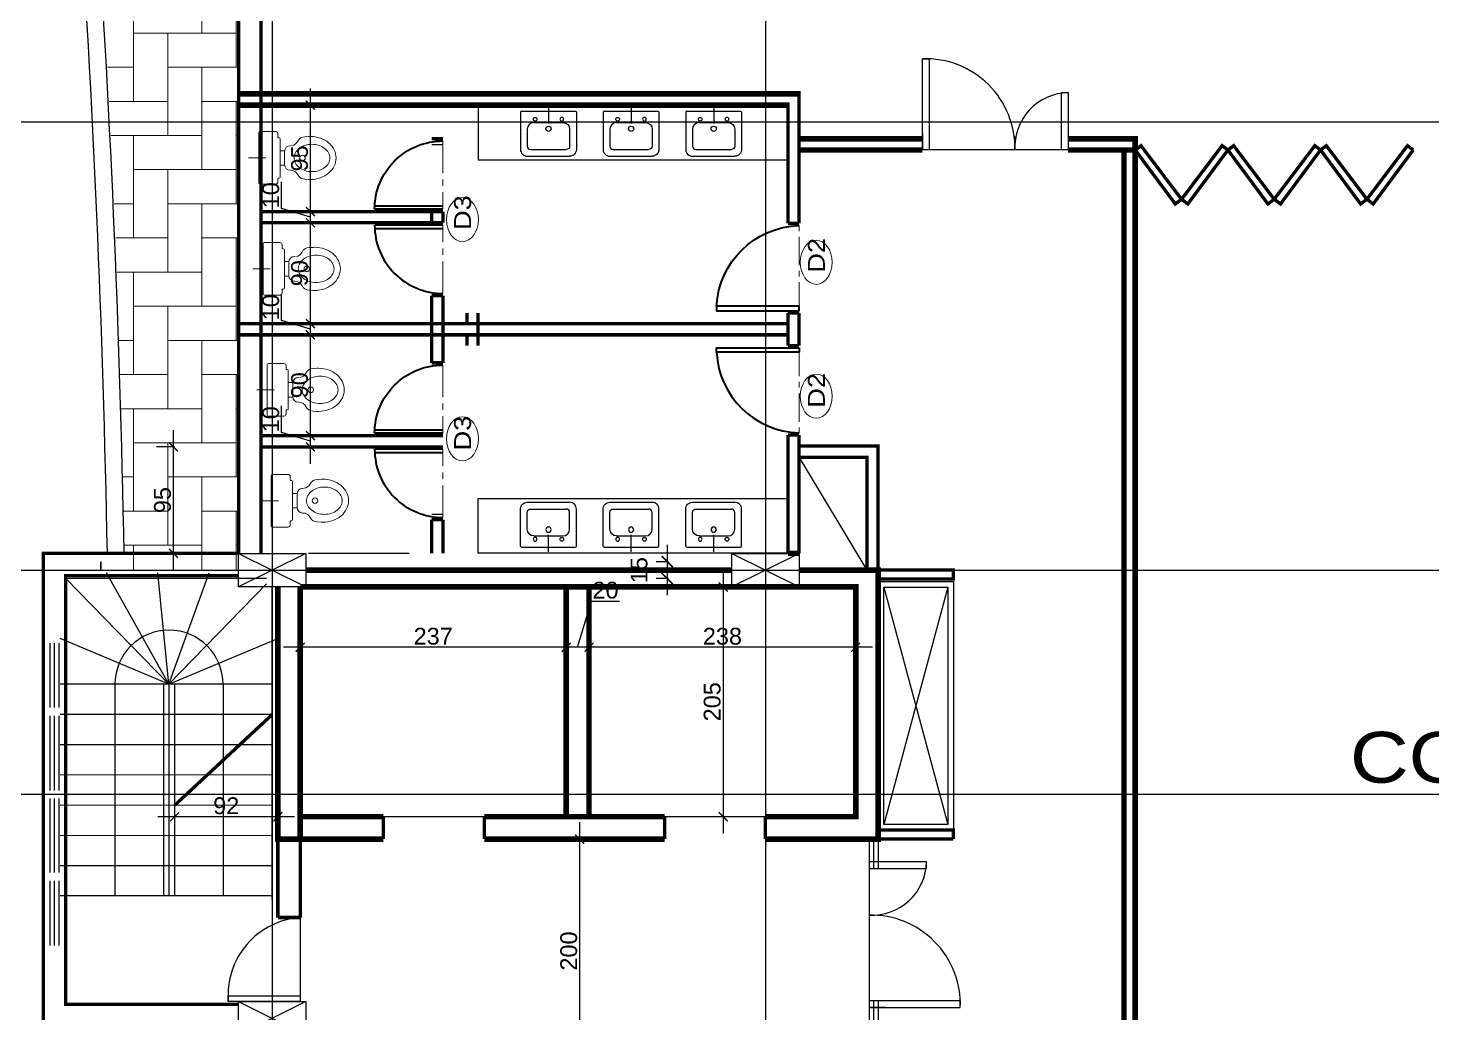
# Model space of a CAD drawing. Extents: x 250879 to 348495, y -51522 to -9360.
# Drawn here: x 294194 to 295448, y -42167 to -41288 of the extents above; entities that cross this region are included whole.
import ezdxf

# ---------------------------------------------------------------- set-up
doc = ezdxf.new("R2010")
doc.units = 0
doc.linetypes.add('CENTER', pattern=[50.8, 31.75, -6.35, 6.35, -6.35])
doc.layers.get('0').update_dxf_attribs({"linetype": 'CONTINUOUS'})
doc.layers.get('DEFPOINTS').update_dxf_attribs({"color": 9, "linetype": 'CONTINUOUS'})
for name, color, linetype, lineweight in [('A-Axis', 1, 'CENTER', 9), ('A-Door', 5, 'CONTINUOUS', 15), ('A-text finishing', 6, 'CONTINUOUS', 13), ('A-text function', 30, 'CONTINUOUS', 20), ('FURN', 126, 'CONTINUOUS', 9), ('SECTION-ar', 131, 'CONTINUOUS', 40)]:
    doc.layers.add(name, color=color, linetype=linetype, lineweight=lineweight)
for name, color, linetype in [('AXIS', 1, 'CONTINUOUS'), ('COLUMN', 5, 'CONTINUOUS'), ('elevat', 4, 'CONTINUOUS'), ('FURNITURE', 4, 'CONTINUOUS'), ('WALL', 7, 'CONTINUOUS'), ('WALL1', 2, 'CONTINUOUS')]:
    doc.layers.add(name, color=color, linetype=linetype)
doc.styles.add('ARIAL', font='BOD_CR.TTF', dxfattribs={"width": 1.2})
doc.styles.get("Standard").update_dxf_attribs({"font": 'sanss___.ttf', "height": 15})
doc.dimstyles.get("Standard").update_dxf_attribs({"dimtxt": 15, "dimasz": 10, "dimexe": 10, "dimexo": 30, "dimgap": 5, "dimtad": 1, "dimdec": 0, "dimdsep": 46, "dimtxsty": 'Standard', "dimblk1": 'ARCHTICK', "dimblk2": 'ARCHTICK', "dimsah": 1, "dimcen": 2.5, "dimdle": 15, "dimclrd": 3, "dimclre": 3, "dimclrt": 3, "dimazin": 0, "dimtfac": 1, "dimtdec": 0, "dimtmove": 2, "dimatfit": 2, "dimldrblk": 'ARCHTICK', "dimfxl": 1.0455, "dimfxlon": 1, "dimtolj": 1, "dimtzin": 0, "dimarcsym": 0})
doc.dimstyles.new('STANDARD$0', dxfattribs={"dimscale": 0, "dimtxt": 12, "dimasz": 8, "dimexe": 15, "dimexo": 0.0625, "dimgap": 2, "dimtad": 1, "dimdec": 0, "dimzin": 0, "dimdsep": 46, "dimtxsty": 'Standard', "dimblk1": 'ARCHTICK', "dimblk2": 'ARCHTICK', "dimsah": 1, "dimcen": 0.09, "dimdle": 15, "dimclrd": 3, "dimclre": 3, "dimclrt": 3, "dimazin": 0, "dimtfac": 1, "dimtdec": 0, "dimtofl": 0, "dimtmove": 1, "dimatfit": 3, "dimldrblk": 'ARCHTICK', "dimfxl": 1.0455, "dimfxlon": 1, "dimtolj": 1, "dimtzin": 0, "dimarcsym": 0})

# ---------------------------------------------------------------- blocks, each defined once
blk = doc.blocks.new('_ARCHTICK')
at = {"color": 0, "linetype": 'ByBlock', "const_width": 0.15}
blk.add_lwpolyline([(-0.5, -0.5), (0.5, 0.5)], dxfattribs=at)
blk = doc.blocks.new('*D1971')
at = {"layer": 'DEFPOINTS', "color": 0, "linetype": 'ByBlock', "ltscale": 3, "transparency": 16777216}
for p in [(294801.9, -41764.5), (294764.8, -41779.5), (294801.9, -41779.5)]:
    blk.add_point(p, dxfattribs=at)
at = {"layer": 'WALL1', "color": 3, "linetype": 'ByBlock', "lineweight": -2, "ltscale": 3, "transparency": 16777216}
for p, q in [((294764.8, -41749.5), (294764.8, -41794.5)), ((294765.8, -41764.5), (294754.8, -41764.5)), ((294765.8, -41779.5), (294754.8, -41779.5))]:
    blk.add_line(p, q, dxfattribs=at)
at = {"layer": 'WALL1', "color": 3, "linetype": 'ByBlock', "lineweight": -2, "ltscale": 3, "transparency": 16777216, "xscale": 10, "yscale": 10, "zscale": 10}
for p, rotation in [((294764.8, -41764.5), 90), ((294764.8, -41779.5), 270)]:
    blk.add_blockref('_ARCHTICK', p, dxfattribs=dict(at, rotation=rotation))
at = {"layer": 'WALL1', "color": 3, "linetype": 'ByBlock', "ltscale": 3, "transparency": 16777216, "insert": (294739.6, -41772), "char_height": 15, "attachment_point": 5, "rotation": 90}
blk.add_mtext('\\A1;15', dxfattribs=at)
blk = doc.blocks.new('*D1972')
at = {"layer": 'DEFPOINTS', "color": 0, "linetype": 'Continuous', "ltscale": 3, "transparency": 16777216}
for p in [(294804.6, -41787), (294814.7, -41992.1), (294831.7, -41992.1)]:
    blk.add_point(p, dxfattribs=at)
at = {"layer": 'WALL', "color": 3, "linetype": 'Continuous', "lineweight": -2, "ltscale": 3, "transparency": 16777216}
for p, q in [((294814.7, -41772), (294814.7, -42007.1)), ((294804.7, -41787), (294829.7, -41787)), ((294824.7, -41992.1), (294799.7, -41992.1))]:
    blk.add_line(p, q, dxfattribs=at)
at = {"layer": 'WALL', "color": 3, "linetype": 'Continuous', "lineweight": -2, "ltscale": 3, "transparency": 16777216, "xscale": 8, "yscale": 8, "zscale": 8}
for p, rotation in [((294814.7, -41787), 90), ((294814.7, -41992.1), 270)]:
    blk.add_blockref('_ARCHTICK', p, dxfattribs=dict(at, rotation=rotation))
at = {"layer": 'WALL', "color": 3, "linetype": 'Continuous', "ltscale": 3, "transparency": 16777216, "insert": (294804.9, -41889.5), "char_height": 15, "attachment_point": 5, "rotation": 90}
blk.add_mtext('\\A1;205', dxfattribs=at)
blk = doc.blocks.new('COLUMN')
at = {"layer": 'AXIS'}
for p, q in [((236924.7, -9644.3), (236984.7, -9674.3)), ((236984.7, -9644.3), (236924.7, -9674.3))]:
    blk.add_line(p, q, dxfattribs=at)
at = {"layer": 'COLUMN'}
blk.add_lwpolyline([(236924.7, -9644.3), (236984.7, -9644.3), (236984.7, -9674.3), (236924.7, -9674.3)], close=True, dxfattribs=at)
blk = doc.blocks.new('*D1973')
at = {"layer": 'DEFPOINTS', "color": 0, "linetype": 'Continuous', "transparency": 16777216}
for p in [(294686.5, -42012.1), (294686.5, -42212), (294686.5, -42212)]:
    blk.add_point(p, dxfattribs=at)
at = {"layer": 'WALL', "color": 3, "linetype": 'Continuous', "lineweight": -2, "transparency": 16777216}
for p, q in [((294686.5, -41997.1), (294686.5, -42227)), ((294686.5, -42012.1), (294671.5, -42012.1)), ((294686.5, -42212), (294671.5, -42212))]:
    blk.add_line(p, q, dxfattribs=at)
at = {"layer": 'WALL', "color": 3, "linetype": 'Continuous', "lineweight": -2, "transparency": 16777216, "xscale": 8, "yscale": 8, "zscale": 8}
for p, rotation in [((294686.5, -42012.1), 90), ((294686.5, -42212), 270)]:
    blk.add_blockref('_ARCHTICK', p, dxfattribs=dict(at, rotation=rotation))
at = {"layer": 'WALL', "color": 3, "linetype": 'Continuous', "transparency": 16777216, "insert": (294676.8, -42112), "char_height": 15, "attachment_point": 5, "rotation": 90}
blk.add_mtext('\\A1;200', dxfattribs=at)
blk = doc.blocks.new('*D1974')
at = {"layer": 'DEFPOINTS', "color": 0, "linetype": 'Continuous', "transparency": 16777216}
for p in [(294694.9, -41835.1), (294694.9, -41840.9), (294933, -41835.1)]:
    blk.add_point(p, dxfattribs=at)
at = {"layer": 'WALL', "color": 3, "linetype": 'Continuous', "lineweight": -2, "transparency": 16777216}
for p, q in [((294948, -41840.9), (294679.9, -41840.9)), ((294694.9, -41839.8), (294694.9, -41855.9)), ((294933, -41839.8), (294933, -41855.9))]:
    blk.add_line(p, q, dxfattribs=at)
at = {"layer": 'WALL', "color": 3, "linetype": 'Continuous', "lineweight": -2, "transparency": 16777216, "xscale": 8, "yscale": 8, "zscale": 8, "rotation": 180}
blk.add_blockref('_ARCHTICK', (294694.9, -41840.9), dxfattribs=at)
at = {"layer": 'WALL', "color": 3, "linetype": 'Continuous', "lineweight": -2, "transparency": 16777216, "xscale": 8, "yscale": 8, "zscale": 8}
blk.add_blockref('_ARCHTICK', (294933, -41840.9), dxfattribs=at)
at = {"layer": 'WALL', "color": 3, "linetype": 'Continuous', "transparency": 16777216, "insert": (294814, -41831.1), "char_height": 15, "attachment_point": 5}
blk.add_mtext('\\A1;238', dxfattribs=at)
blk = doc.blocks.new('*D1975')
at = {"layer": 'DEFPOINTS', "color": 0, "linetype": 'Continuous', "transparency": 16777216}
for p in [(294674.4, -41840.9), (294694.9, -41835.1), (294674.4, -41861.4)]:
    blk.add_point(p, dxfattribs=at)
at = {"layer": 'WALL', "color": 3, "linetype": 'Continuous', "lineweight": -2, "transparency": 16777216}
for p, q in [((294684.7, -41840.9), (294697, -41799.7)), ((294697, -41799.7), (294722.2, -41799.7)), ((294674.4, -41841.9), (294674.4, -41825.9)), ((294709.9, -41840.9), (294659.4, -41840.9)), ((294694.9, -41839.8), (294694.9, -41855.9))]:
    blk.add_line(p, q, dxfattribs=at)
at = {"layer": 'WALL', "color": 3, "linetype": 'Continuous', "lineweight": -2, "transparency": 16777216, "xscale": 8, "yscale": 8, "zscale": 8, "rotation": 180}
blk.add_blockref('_ARCHTICK', (294674.4, -41840.9), dxfattribs=at)
at = {"layer": 'WALL', "color": 3, "linetype": 'Continuous', "lineweight": -2, "transparency": 16777216, "xscale": 8, "yscale": 8, "zscale": 8}
blk.add_blockref('_ARCHTICK', (294694.9, -41840.9), dxfattribs=at)
at = {"layer": 'WALL', "color": 3, "linetype": 'Continuous', "transparency": 16777216, "insert": (294709.6, -41790), "char_height": 15, "attachment_point": 5}
blk.add_mtext('\\A1;20', dxfattribs=at)
blk = doc.blocks.new('*D1976')
at = {"layer": 'DEFPOINTS', "color": 0, "linetype": 'Continuous', "transparency": 16777216}
for p in [(294437, -41840.9), (294437, -41846.7), (294674.4, -41861.4)]:
    blk.add_point(p, dxfattribs=at)
at = {"layer": 'WALL', "color": 3, "linetype": 'Continuous', "lineweight": -2, "transparency": 16777216}
for p, q in [((294437, -41841.9), (294437, -41825.9)), ((294674.4, -41841.9), (294674.4, -41825.9)), ((294689.4, -41840.9), (294422, -41840.9))]:
    blk.add_line(p, q, dxfattribs=at)
at = {"layer": 'WALL', "color": 3, "linetype": 'Continuous', "lineweight": -2, "transparency": 16777216, "xscale": 8, "yscale": 8, "zscale": 8, "rotation": 180}
blk.add_blockref('_ARCHTICK', (294437, -41840.9), dxfattribs=at)
at = {"layer": 'WALL', "color": 3, "linetype": 'Continuous', "lineweight": -2, "transparency": 16777216, "xscale": 8, "yscale": 8, "zscale": 8}
blk.add_blockref('_ARCHTICK', (294674.4, -41840.9), dxfattribs=at)
at = {"layer": 'WALL', "color": 3, "linetype": 'Continuous', "transparency": 16777216, "insert": (294555.7, -41831.1), "char_height": 15, "attachment_point": 5}
blk.add_mtext('\\A1;237', dxfattribs=at)
blk = doc.blocks.new('*D1977')
at = {"layer": 'DEFPOINTS', "color": 0, "linetype": 'Continuous', "transparency": 16777216}
for p in [(294324.8, -41972.1), (294324.8, -41992.1), (294417, -41992.1)]:
    blk.add_point(p, dxfattribs=at)
at = {"layer": 'WALL', "color": 3, "linetype": 'Continuous', "lineweight": -2, "transparency": 16777216}
for p, q in [((294417, -41992.1), (294417, -41977.1)), ((294432, -41992.1), (294309.8, -41992.1)), ((294324.8, -41991), (294324.8, -42007.1))]:
    blk.add_line(p, q, dxfattribs=at)
at = {"layer": 'WALL', "color": 3, "linetype": 'Continuous', "lineweight": -2, "transparency": 16777216, "xscale": 8, "yscale": 8, "zscale": 8, "rotation": 180}
blk.add_blockref('_ARCHTICK', (294324.8, -41992.1), dxfattribs=at)
at = {"layer": 'WALL', "color": 3, "linetype": 'Continuous', "lineweight": -2, "transparency": 16777216, "xscale": 8, "yscale": 8, "zscale": 8}
blk.add_blockref('_ARCHTICK', (294417, -41992.1), dxfattribs=at)
at = {"layer": 'WALL', "color": 3, "linetype": 'Continuous', "transparency": 16777216, "insert": (294370.9, -41982.4), "char_height": 15, "attachment_point": 5}
blk.add_mtext('\\A1;92', dxfattribs=at)
blk = doc.blocks.new('*D1978')
at = {"layer": 'DEFPOINTS', "color": 0, "linetype": 'Continuous', "transparency": 16777216}
for p in [(294323.7, -41662), (294328.8, -41662), (294322, -41757)]:
    blk.add_point(p, dxfattribs=at)
at = {"layer": 'WALL', "color": 3, "linetype": 'Continuous', "lineweight": -2, "transparency": 16777216}
for p, q in [((294323.7, -41772), (294323.7, -41647)), ((294324.8, -41662), (294308.7, -41662)), ((294322.7, -41757), (294338.7, -41757))]:
    blk.add_line(p, q, dxfattribs=at)
at = {"layer": 'WALL', "color": 3, "linetype": 'Continuous', "lineweight": -2, "transparency": 16777216, "xscale": 8, "yscale": 8, "zscale": 8}
for p, rotation in [((294323.7, -41662), 90), ((294323.7, -41757), 270)]:
    blk.add_blockref('_ARCHTICK', p, dxfattribs=dict(at, rotation=rotation))
at = {"layer": 'WALL', "color": 3, "linetype": 'Continuous', "transparency": 16777216, "insert": (294314, -41709.5), "char_height": 15, "attachment_point": 5, "rotation": 90}
blk.add_mtext('\\A1;95', dxfattribs=at)
blk = doc.blocks.new('*D1979')
at = {"layer": 'DEFPOINTS', "color": 0, "linetype": 'Continuous', "transparency": 16777216}
for p in [(294446.1, -41652), (294483.2, -41652), (294451.2, -41662)]:
    blk.add_point(p, dxfattribs=at)
at = {"layer": 'WALL', "color": 3, "linetype": 'Continuous', "lineweight": -2, "transparency": 16777216}
for p, q in [((294420.4, -41649.3), (294420.4, -41625.5)), ((294446.1, -41677), (294446.1, -41637)), ((294446.1, -41657), (294420.4, -41649.3)), ((294447.2, -41652), (294431.1, -41652)), ((294447.2, -41662), (294431.1, -41662))]:
    blk.add_line(p, q, dxfattribs=at)
at = {"layer": 'WALL', "color": 3, "linetype": 'Continuous', "lineweight": -2, "transparency": 16777216, "xscale": 8, "yscale": 8, "zscale": 8}
for p, rotation in [((294446.1, -41652), 90), ((294446.1, -41662), 270)]:
    blk.add_blockref('_ARCHTICK', p, dxfattribs=dict(at, rotation=rotation))
at = {"layer": 'WALL', "color": 3, "linetype": 'Continuous', "transparency": 16777216, "insert": (294410.7, -41637.4), "char_height": 15, "attachment_point": 5, "rotation": 90}
blk.add_mtext('\\A1;10', dxfattribs=at)
blk = doc.blocks.new('*D1980')
at = {"layer": 'DEFPOINTS', "color": 0, "linetype": 'Continuous', "transparency": 16777216}
for p in [(294446.1, -41562), (294472.3, -41562), (294483.2, -41652)]:
    blk.add_point(p, dxfattribs=at)
at = {"layer": 'WALL', "color": 3, "linetype": 'Continuous', "lineweight": -2, "transparency": 16777216}
for p, q in [((294446.1, -41667), (294446.1, -41547)), ((294447.2, -41562), (294431.1, -41562)), ((294447.2, -41652), (294431.1, -41652))]:
    blk.add_line(p, q, dxfattribs=at)
at = {"layer": 'WALL', "color": 3, "linetype": 'Continuous', "lineweight": -2, "transparency": 16777216, "xscale": 8, "yscale": 8, "zscale": 8}
for p, rotation in [((294446.1, -41562), 90), ((294446.1, -41652), 270)]:
    blk.add_blockref('_ARCHTICK', p, dxfattribs=dict(at, rotation=rotation))
at = {"layer": 'WALL', "color": 3, "linetype": 'Continuous', "transparency": 16777216, "insert": (294436.4, -41607), "char_height": 15, "attachment_point": 5, "rotation": 90}
blk.add_mtext('\\A1;90', dxfattribs=at)
blk = doc.blocks.new('*D1981')
at = {"layer": 'DEFPOINTS', "color": 0, "linetype": 'Continuous', "transparency": 16777216}
for p in [(294446.1, -41552), (294476.6, -41552), (294472.3, -41562)]:
    blk.add_point(p, dxfattribs=at)
at = {"layer": 'WALL', "color": 3, "linetype": 'Continuous', "lineweight": -2, "transparency": 16777216}
for p, q in [((294420.4, -41549.3), (294420.4, -41525.5)), ((294446.1, -41577), (294446.1, -41537)), ((294446.1, -41557), (294420.4, -41549.3)), ((294447.2, -41552), (294431.1, -41552)), ((294447.2, -41562), (294431.1, -41562))]:
    blk.add_line(p, q, dxfattribs=at)
at = {"layer": 'WALL', "color": 3, "linetype": 'Continuous', "lineweight": -2, "transparency": 16777216, "xscale": 8, "yscale": 8, "zscale": 8}
for p, rotation in [((294446.1, -41552), 90), ((294446.1, -41562), 270)]:
    blk.add_blockref('_ARCHTICK', p, dxfattribs=dict(at, rotation=rotation))
at = {"layer": 'WALL', "color": 3, "linetype": 'Continuous', "transparency": 16777216, "insert": (294410.7, -41537.4), "char_height": 15, "attachment_point": 5, "rotation": 90}
blk.add_mtext('\\A1;10', dxfattribs=at)
blk = doc.blocks.new('*D1982')
at = {"layer": 'DEFPOINTS', "color": 0, "linetype": 'Continuous', "transparency": 16777216}
for p in [(294446.1, -41462), (294455.5, -41462), (294476.6, -41552)]:
    blk.add_point(p, dxfattribs=at)
at = {"layer": 'WALL', "color": 3, "linetype": 'Continuous', "lineweight": -2, "transparency": 16777216}
for p, q in [((294446.1, -41567), (294446.1, -41447)), ((294447.2, -41462), (294431.1, -41462)), ((294447.2, -41552), (294431.1, -41552))]:
    blk.add_line(p, q, dxfattribs=at)
at = {"layer": 'WALL', "color": 3, "linetype": 'Continuous', "lineweight": -2, "transparency": 16777216, "xscale": 8, "yscale": 8, "zscale": 8}
for p, rotation in [((294446.1, -41462), 90), ((294446.1, -41552), 270)]:
    blk.add_blockref('_ARCHTICK', p, dxfattribs=dict(at, rotation=rotation))
at = {"layer": 'WALL', "color": 3, "linetype": 'Continuous', "transparency": 16777216, "insert": (294436.4, -41507), "char_height": 15, "attachment_point": 5, "rotation": 90}
blk.add_mtext('\\A1;90', dxfattribs=at)
blk = doc.blocks.new('*D1983')
at = {"layer": 'DEFPOINTS', "color": 0, "linetype": 'Continuous', "transparency": 16777216}
for p in [(294446.1, -41452), (294455.5, -41452), (294455.5, -41462)]:
    blk.add_point(p, dxfattribs=at)
at = {"layer": 'WALL', "color": 3, "linetype": 'Continuous', "lineweight": -2, "transparency": 16777216}
for p, q in [((294420.4, -41449.3), (294420.4, -41425.5)), ((294446.1, -41477), (294446.1, -41437)), ((294446.1, -41457), (294420.4, -41449.3)), ((294447.2, -41452), (294431.1, -41452)), ((294447.2, -41462), (294431.1, -41462))]:
    blk.add_line(p, q, dxfattribs=at)
at = {"layer": 'WALL', "color": 3, "linetype": 'Continuous', "lineweight": -2, "transparency": 16777216, "xscale": 8, "yscale": 8, "zscale": 8}
for p, rotation in [((294446.1, -41452), 90), ((294446.1, -41462), 270)]:
    blk.add_blockref('_ARCHTICK', p, dxfattribs=dict(at, rotation=rotation))
at = {"layer": 'WALL', "color": 3, "linetype": 'Continuous', "transparency": 16777216, "insert": (294410.7, -41437.4), "char_height": 15, "attachment_point": 5, "rotation": 90}
blk.add_mtext('\\A1;10', dxfattribs=at)
blk = doc.blocks.new('*D1984')
at = {"layer": 'DEFPOINTS', "color": 0, "linetype": 'Continuous', "transparency": 16777216}
for p in [(294446.1, -41357), (294468.6, -41357), (294455.5, -41452)]:
    blk.add_point(p, dxfattribs=at)
at = {"layer": 'WALL', "color": 3, "linetype": 'Continuous', "lineweight": -2, "transparency": 16777216}
for p, q in [((294446.1, -41467), (294446.1, -41342)), ((294447.2, -41357), (294431.1, -41357)), ((294447.2, -41452), (294431.1, -41452))]:
    blk.add_line(p, q, dxfattribs=at)
at = {"layer": 'WALL', "color": 3, "linetype": 'Continuous', "lineweight": -2, "transparency": 16777216, "xscale": 8, "yscale": 8, "zscale": 8}
for p, rotation in [((294446.1, -41357), 90), ((294446.1, -41452), 270)]:
    blk.add_blockref('_ARCHTICK', p, dxfattribs=dict(at, rotation=rotation))
at = {"layer": 'WALL', "color": 3, "linetype": 'Continuous', "transparency": 16777216, "insert": (294436.4, -41404.5), "char_height": 15, "attachment_point": 5, "rotation": 90}
blk.add_mtext('\\A1;95', dxfattribs=at)
blk = doc.blocks.new('D70')
at = {"layer": 'A-Axis'}
blk.add_line((307725.1, -30884.8), (307725.1, -30817.1), dxfattribs=at)
at = {"layer": 'A-Door'}
for p, q in [((307725.1, -30817.1), (307725.1, -30820.5)), ((307792.7, -30817.1), (307792.7, -30820.5))]:
    blk.add_line(p, q, dxfattribs=at)
at = {"layer": 'SECTION-ar', "ltscale": 20}
for p, q in [((307725.1, -30817.1), (307792.7, -30817.1)), ((307792.7, -30820.5), (307725.1, -30820.5))]:
    blk.add_line(p, q, dxfattribs=at)
at = {"layer": 'SECTION-ar', "ltscale": 20, "extrusion": (0, 0, -1)}
blk.add_ellipse((307725.1, -30817.1), major_axis=(-47.9, 47.9), ratio=1, start_param=2.356194, end_param=3.926991, dxfattribs=at)
blk = doc.blocks.new('D95')
at = {"layer": 'A-Axis'}
blk.add_line((307625.7, -30977), (307530.7, -30977), dxfattribs=at)
at = {"layer": 'SECTION-ar', "ltscale": 20}
blk.add_lwpolyline([(307625.7, -30977), (307620.7, -30977), (307620.7, -30884.9), (307625.7, -30884.9)], close=True, dxfattribs=at)
blk.add_arc((307625.6, -30979.7), 95, 92.9755, 178.346, dxfattribs=at)
blk = doc.blocks.new('hg')
at = {"layer": 'elevat'}
for p, q in [((91177.4, 75499.1), (91177.4, 75466.1)), ((91226.3, 75500.1), (91178.4, 75500.1)), ((91202.3, 75504.4), (91202.3, 75489.2)), ((91227.3, 75499.1), (91227.3, 75466.1)), ((91183.4, 75484.1), (91183.4, 75469.1)), ((91215.3, 75490.1), (91189.4, 75490.1)), ((91221.3, 75484.1), (91221.3, 75469.1)), ((91221.3, 75460.1), (91183.4, 75460.1)), ((91218.3, 75466.1), (91186.4, 75466.1))]:
    blk.add_line(p, q, dxfattribs=at)
for centre, major_axis, start_param, end_param in [((91178.4, 75499.1), (0.707, 0.707), 0.785398, 2.356194), ((91189.4, 75484.1), (-4.24, 4.24), -0.785398, 0.785398), ((91190.4, 75493.1), (-1.16, -1.16), 3.141593, 9.424778), ((91183.4, 75466.1), (4.24, 4.24), 2.356194, 3.926991), ((91186.4, 75469.1), (2.12, 2.12), 2.356194, 3.926991)]:
    blk.add_ellipse(centre, major_axis=major_axis, ratio=1, start_param=start_param, end_param=end_param, dxfattribs=at)
at = {"layer": 'elevat', "extrusion": (0, 0, -1)}
for centre, major_axis, start_param, end_param in [((91226.3, 75499.1), (-0.707, 0.707), 0.785398, 2.356194), ((91202.3, 75484.5), (-1.65, -1.65), 4.712389, 10.995574), ((91214.3, 75493.1), (-1.16, -1.16), 4.712389, 10.995574), ((91215.3, 75484.1), (4.24, 4.24), -0.785398, 0.785398), ((91218.3, 75469.1), (-2.12, 2.12), 2.356194, 3.926991), ((91221.3, 75466.1), (-4.24, 4.24), 2.356194, 3.926991)]:
    blk.add_ellipse(centre, major_axis=major_axis, ratio=1, start_param=start_param, end_param=end_param, dxfattribs=at)
blk = doc.blocks.new('TOILET')
for p, q in [((-0.225, 0), (0.225, 0)), ((0, 0.092), (0, -0.063)), ((-0.235, -0.01), (-0.235, -0.15)), ((0.235, -0.01), (0.235, -0.15)), ((-0.215, -0.17), (-0.185, -0.17)), ((-0.18, -0.175), (-0.18, -0.18)), ((-0.17, -0.19), (0.17, -0.19)), ((-0.065, -0.19), (-0.065, -0.23)), ((-0.06, -0.23), (0.06, -0.23)), ((0.065, -0.19), (0.065, -0.23)), ((0.18, -0.175), (0.18, -0.18)), ((0.185, -0.17), (0.215, -0.17)), ((-0.11, -0.28), (-0.11, -0.284)), ((0.11, -0.28), (0.11, -0.284)), ((-0.19, -0.411), (-0.192, -0.446)), ((0.19, -0.411), (0.192, -0.446))]:
    blk.add_line(p, q)
blk.add_lwpolyline([(0, -0.314, 0.12494), (-0.045, -0.326, 0.105803), (-0.086, -0.361, 0.08665), (-0.112, -0.411, 0.076707), (-0.122, -0.474, 0.076707), (-0.112, -0.537, 0.08665), (-0.086, -0.587, 0.105803), (-0.045, -0.622, 0.12494), (0, -0.634, 0.12494), (0.045, -0.622, 0.105803), (0.086, -0.587, 0.08665), (0.112, -0.537, 0.076707), (0.122, -0.474, 0.076707), (0.112, -0.411, 0.08665), (0.086, -0.361, 0.105803), (0.045, -0.326, 0.12494)], format="xyb", close=True)
for points in [[(-0.192, -0.446, 0.013212), (-0.193, -0.46, 0.083653), (-0.177, -0.55, 0.091059), (-0.136, -0.623, 0.103953), (-0.072, -0.673, 0.115359), (0, -0.69, 0.115359)], [(0, -0.69, 0.115359), (0.072, -0.673, 0.103953), (0.136, -0.623, 0.091059), (0.177, -0.55, 0.083653), (0.193, -0.46, 0.013212), (0.192, -0.446, 0.091059)]]:
    blk.add_lwpolyline(points, format="xyb")
blk.add_circle((0, -0.39), 0.0246)
for centre, radius, start, end in [((-0.225, -0.01), 0.01, 90, 180), ((0.225, -0.01), 0.01, 0, 90), ((-0.215, -0.15), 0.02, 180, 270), ((-0.185, -0.175), 0.005, 0, 90), ((-0.17, -0.18), 0.01, 180, 270), ((-0.06, -0.28), 0.05, 90, 180), ((0.06, -0.28), 0.05, 0, 90), ((0.17, -0.18), 0.01, 270, 0), ((0.185, -0.175), 0.005, 90, 180), ((0.215, -0.15), 0.02, 270, 0), ((-0.12, -0.411), 0.07, 115.3769, 180), ((-0.18, -0.284), 0.07, 295.3769, 353.5888), ((0.18, -0.284), 0.07, 180, 244.6231), ((0.12, -0.411), 0.07, 0, 64.6231)]:
    blk.add_arc(centre, radius, start, end)

msp = doc.modelspace()

# ---------------------------------------------------------------- hatches: boundary and pattern name
at = {"layer": 'FURN'}
h = msp.add_hatch(dxfattribs=at)
h.set_pattern_fill('AR-HBONE', color=256, scale=0.3, angle=45, style=0)
h.set_pattern_definition([(270, (571138.04, -63664.996), (30.48, -30.48), [91.44, -30.48]), (360, (571138.04, -63695.476), (30.48, -30.48), [91.44, -30.48])])
h.paths.add_polyline_path([(294280.30212, -41772.16275), (294381.9871, -41772.16275), (294381.9871, -41757.16275), (294381.9871, -41372.16275), (294296.9871, -41372.16275), (294267.33329, -41372.16275, -0.008289017)])
h.paths.add_polyline_path([(294267.33329, -41372.16275), (294381.9871, -41372.16275), (294381.9871, -41357.16275), (294381.9871, -40971.99817), (294241.04483, -40971.99817, -0.0083059402)])
h.paths.add_polyline_path([(294241.04483, -40971.99817), (294381.9871, -40971.99817), (294381.9871, -40571.83358), (294203.91026, -40571.83358), (294218.01912, -40723.87162, -0.0051609757)])
h.paths.add_polyline_path([(294280.92375, -40551.83358), (294280.75916, -40551.83358), (294280.75916, -40571.83358), (294381.9871, -40571.83358), (294381.9871, -40556.83358), (294411.9871, -40556.83358), (294411.9871, -40440.77023), (294391.9871, -40440.77023), (294280.92375, -40440.77023)])
h.paths.add_polyline_path([(294852.46398, -40456.83358), (294411.9871, -40456.83358), (294411.9871, -40556.83358), (294852.46398, -40556.83358)])
h = msp.add_hatch(dxfattribs=at)
h.set_pattern_fill('AR-HBONE', color=256, scale=0.3, angle=45, style=0)
h.set_pattern_definition([(90, (19207.206, -20279.165), (-30.48, 30.48), [91.44, -30.48]), (180, (19207.206, -20248.685), (-30.48, 30.48), [91.44, -30.48])])
h.paths.add_polyline_path([(296063.43494, -41972.08046), (295963.25978, -41972.08046), (295963.25978, -42171.99817), (296064.94476, -42171.99817, -0.004140532)])
h.paths.add_polyline_path([(296064.94476, -42171.99817), (295963.25978, -42171.99817), (295963.25978, -42186.99817), (295963.25978, -42571.99817), (296048.25978, -42571.99817), (296077.91359, -42571.99817, -0.008289017)])
h.paths.add_polyline_path([(296077.91359, -42571.99817), (295963.25978, -42571.99817), (295963.25978, -42586.99817), (295963.25978, -42972.16275), (296104.20205, -42972.16275, -0.0083059402)])
h.paths.add_polyline_path([(296104.20205, -42972.16275), (295963.25978, -42972.16275), (295963.25978, -43372.32734), (296141.33662, -43372.32734), (296127.22776, -43220.2893, -0.0051609757)])
h.paths.add_polyline_path([(296064.32314, -43392.32734), (296064.48772, -43392.32734), (296064.48772, -43372.32734), (295963.25978, -43372.32734), (295963.25978, -43387.32734), (295933.25978, -43387.32734), (295933.25978, -43503.39069), (295953.25978, -43503.39069), (296064.32314, -43503.39069)])
h.paths.add_polyline_path([(295933.25978, -43387.32734), (295903.25978, -43387.32734), (295492.7829, -43387.32734), (295492.7829, -43576.15918, -0.0008867474), (295508.08074, -43577.46133), (295528.08069, -43579.04632), (295528.08069, -43579.04639), (295592.79578, -43585.95921, -0.0144207333), (295933.25978, -43622.32734), (295933.25978, -43503.39069)])
h.paths.add_polyline_path([(295492.7829, -43387.32734), (295462.7829, -43387.32734), (295172.62344, -43387.32734), (295172.62344, -43561.38578, -0.018517361), (295492.7829, -43576.15918)])

# ---------------------------------------------------------------- linework, layer by layer
at = {"layer": 'AXIS'}
for p, q in [((294852.46398, -40153.15817), (294852.46398, -44032.15052)), ((294411.9871, -40177.93056), (294411.9871, -43803.29107)), ((293646.42095, -41371.99817), (296394.00461, -41371.99817)), ((295116.75541, -41396.99817), (294998.66657, -41396.99817)), ((293633.29658, -41771.99817), (296394.00461, -41771.99817)), ((285747.17429, -41972.08046), (334477.223, -41972.08046)), ((293543.7641, -41972.08046), (296976.65343, -41972.08046)), ((294945.04979, -42038.37288), (294945.04979, -42156.46172))]:
    msp.add_line(p, q, dxfattribs=at)
at = {"layer": 'FURN', "extrusion": (0, 0, -1)}
for centre in [(294581.8162, -41459.17404), (294897.80704, -41497.2684)]:
    msp.add_ellipse(centre, major_axis=(0, -19.68597), ratio=0.7243809066, dxfattribs=at)
at = {"layer": 'FURN'}
for centre in [(294897.80704, -41616.72793), (294581.8162, -41654.82229)]:
    msp.add_ellipse(centre, major_axis=(0, 19.68597), ratio=0.7243809066, dxfattribs=at)
at = {"layer": 'FURNITURE'}
for p, q in [((294992.66657, -41396.99817), (294992.66657, -41315.68757)), ((294601.32231, -41992.08046), (294511.32231, -41992.08046)), ((294852.46398, -41992.08046), (294762.46398, -41992.08046)), ((294945.04979, -42162.46172), (295026.36038, -42162.46172))]:
    msp.add_line(p, q, dxfattribs=at)
at = {"layer": 'FURNITURE', "ltscale": 3}
for p, q in [((294227.55598, -41779.49817), (294319.77154, -41873.85807)), ((294319.77154, -41873.85807), (294263.84679, -41774.49817)), ((294319.77154, -41873.85807), (294309.77154, -41774.49817)), ((294319.77154, -41873.85807), (294355.69629, -41774.49817)), ((294406.9871, -41784.1139), (294319.77154, -41873.85807)), ((294319.77154, -41873.85807), (294222.55598, -41833.02764)), ((294319.77154, -41873.85807), (294416.9871, -41833.02764)), ((294213.32746, -41837.17715), (294213.32746, -41894.69155)), ((294221.32746, -41837.17715), (294221.32746, -41894.69155)), ((294411.9871, -41873.85807), (294222.55598, -41873.85807)), ((294314.77154, -41873.85807), (294314.77154, -42062.85807)), ((294319.77154, -41873.85807), (294319.77154, -42062.85807)), ((294324.77154, -41873.85807), (294324.77154, -42062.85807)), ((294213.32746, -41902.19155), (294213.32746, -41968.64329)), ((294221.32746, -41902.19155), (294221.32746, -41968.64329)), ((294411.9871, -41900.85807), (294222.55598, -41900.85807)), ((294411.9871, -41927.85807), (294222.55598, -41927.85807)), ((294411.9871, -41955.09556), (294222.55598, -41954.85807)), ((294213.32746, -41975.83046), (294213.32746, -42041.82851)), ((294221.32746, -41975.83046), (294221.32746, -42041.82851)), ((294411.9871, -41982.09556), (294222.55598, -41981.85807)), ((294411.9871, -42009.09556), (294222.55598, -42008.85807)), ((294411.9871, -42035.85807), (294222.55598, -42035.85807)), ((294213.32746, -42049.46937), (294213.32746, -42106.98377)), ((294221.32746, -42049.46937), (294221.32746, -42106.98377)), ((294411.9871, -42062.85807), (294222.55598, -42062.85807)), ((294436.9871, -42082.08046), (294436.9871, -42156.99817))]:
    msp.add_line(p, q, dxfattribs=at)
at = {"layer": 'FURNITURE', "flags": 128}
for points in [[(294992.66657, -41396.99817), (294992.66657, -41315.68757), (294998.66657, -41315.68757), (294998.66657, -41396.99817), (294992.66657, -41396.99817)], [(295116.75541, -41396.99817), (295116.75541, -41345.8131), (295122.75541, -41345.8131), (295122.75541, -41396.99817), (295116.75541, -41396.99817)], [(294945.04979, -42038.37288), (294996.23486, -42038.37288), (294996.23486, -42032.37288), (294945.04979, -42032.37288), (294945.04979, -42038.37288)], [(294945.04979, -42162.46172), (295026.36038, -42162.46172), (295026.36038, -42156.46172), (294945.04979, -42156.46172), (294945.04979, -42162.46172)]]:
    msp.add_lwpolyline(points, dxfattribs=at)
at = {"layer": 'FURNITURE', "ltscale": 3}
for points in [[(294872.46398, -41356.99817), (294595.81869, -41356.99817), (294595.81869, -41405.93573), (294872.46398, -41405.93573)], [(294872.46398, -41756.99817), (294595.81869, -41756.99817), (294595.81869, -41708.0606), (294872.46398, -41708.0606)], [(294258.87246, -41764.66275), (294259.00053, -41764.66275), (294259.00053, -41772.16275), (294258.87246, -41772.16275)]]:
    msp.add_lwpolyline(points, close=True, dxfattribs=at)
at = {"layer": 'FURNITURE'}
for points in [[(295020.22362, -42004.08046), (294953.04979, -42004.08046), (294953.04979, -41782.27119), (295020.22362, -41782.27119)], [(295015.22362, -41999.08046), (294958.04979, -41999.08046), (294958.04979, -41787.27119), (295015.22362, -41787.27119)]]:
    msp.add_lwpolyline(points, close=True, dxfattribs=at)
at = {"layer": 'FURNITURE', "linetype": 'Continuous', "flags": 128}
msp.add_lwpolyline([(294436.9871, -42156.99817), (294372.68178, -42156.99817), (294372.68178, -42151.99817), (294436.9871, -42151.99817), (294436.9871, -42156.99817)], dxfattribs=at)
at = {"layer": 'FURNITURE'}
for centre, radius, start, end in [((294995.49482, -41395.32819), 79.76088, 358.80029413, 92.03208088), ((295123.62738, -41394.2712), 48.46595, 91.03089073, 183.22548418), ((294947.77676, -42031.50091), 48.46595, 266.77451582, 358.96910927), ((294946.71977, -42159.63347), 79.76088, 357.96791912, 91.19970587)]:
    msp.add_arc(centre, radius, start, end, dxfattribs=at)
at = {"layer": 'FURNITURE', "linetype": 'Continuous'}
msp.add_arc((294442.15207, -42151.57075), 69.68197, 94.25077415, 184.4672031, dxfattribs=at)
at = {"layer": 'WALL', "linetype": 'Continuous', "ltscale": 3}
for p, q in [((294872.46398, -41356.99817), (294872.46398, -41356.99817)), ((294882.46398, -41356.99817), (294882.46398, -41356.99817)), ((294872.46398, -41756.99817), (294872.46398, -41756.99817)), ((294882.46398, -41756.99817), (294882.46398, -41756.99817)), ((294436.9871, -42064.257), (294436.9871, -42156.99817))]:
    msp.add_line(p, q, dxfattribs=at)
at = {"layer": 'WALL', "ltscale": 3}
for p, q in [((294992.66657, -41381.99817), (294992.66657, -41396.99817)), ((295122.75541, -41381.99817), (295122.75541, -41396.99817)), ((294444.39646, -41756.99817), (294534.39646, -41756.99817)), ((294441.9871, -41771.99817), (294822.46398, -41771.99817)), ((294441.9871, -41771.99817), (294822.46398, -41771.99817)), ((294960.04979, -42032.37288), (294945.04979, -42032.37288)), ((294960.04979, -42162.46172), (294945.04979, -42162.46172))]:
    msp.add_line(p, q, dxfattribs=at)
at = {"layer": 'WALL', "linetype": 'Continuous'}
for p, q in [((294554.39646, -41391.99817), (294564.39646, -41391.99817)), ((295075.44914, -41388.99817), (295075.00412, -41388.99817)), ((295075.22166, -41392.99817), (295075.17816, -41392.99817)), ((294554.39646, -41461.99817), (294564.39646, -41461.99817)), ((294872.46398, -41542.46545), (294882.46398, -41542.46545)), ((294882.46398, -41551.99817), (294882.46398, -41561.99817)), ((294882.46398, -41671.35369), (294943.04979, -41771.99817)), ((294554.39646, -41721.99817), (294564.39646, -41721.99817)), ((295015.22362, -41787.27119), (294958.04979, -41999.08046)), ((294958.04979, -41787.27119), (295015.22362, -41999.08046)), ((294217.32746, -41837.17715), (294217.32746, -41894.69155)), ((294271.48148, -41873.85807), (294271.48148, -42062.85807)), ((294368.0616, -41873.85807), (294368.0616, -42062.85807)), ((294217.32746, -41902.19155), (294217.32746, -41968.64329)), ((294217.32746, -41975.83046), (294217.32746, -42041.82851)), ((294945.04979, -42012.08046), (294945.04979, -42038.37288)), ((294949.04979, -42012.08046), (294949.04979, -42038.37288)), ((294953.04979, -42012.08046), (294953.04979, -42038.37288)), ((294217.32746, -42049.46937), (294217.32746, -42106.98377)), ((294949.04979, -42079.90663), (294949.04979, -42079.95013)), ((294953.04979, -42079.67915), (294953.04979, -42080.12417)), ((294945.04979, -42156.46172), (294945.04979, -42211.99817)), ((294949.04979, -42156.46172), (294949.04979, -42211.99817)), ((294953.04979, -42156.46172), (294953.04979, -42284.32147))]:
    msp.add_line(p, q, dxfattribs=at)
at = {"layer": 'WALL', "linetype": 'Continuous', "const_width": 3}
for points in [[(294381.9871, -41757.16275), (294381.9871, -40551.83358), (294772.30116, -40551.83358)], [(294401.9871, -41757.16275), (294401.9871, -40571.83358), (294772.30116, -40571.83358)], [(294554.39646, -41386.99817), (294564.39646, -41386.99817)], [(295182.62344, -41396.99817), (295218.38914, -41445.173), (295224.01034, -41441.00142), (295187.79282, -41393.17395), (295182.62995, -41397.00694)], [(295265.39724, -41396.99817), (295229.63154, -41445.173), (295224.01034, -41441.00142), (295260.22787, -41393.17395), (295265.39073, -41397.00694)], [(295265.38422, -41396.99817), (295301.14992, -41445.173), (295306.77112, -41441.00142), (295270.55359, -41393.17395), (295265.39073, -41397.00694)], [(295348.15802, -41396.99817), (295312.39232, -41445.173), (295306.77112, -41441.00142), (295342.98865, -41393.17395), (295348.15151, -41397.00694)], [(295348.15802, -41396.99817), (295383.92372, -41445.173), (295389.54492, -41441.00142), (295353.3274, -41393.17395), (295348.16453, -41397.00694)], [(295430.93183, -41396.99817), (295395.16612, -41445.173), (295389.54492, -41441.00142), (295425.76245, -41393.17395), (295430.92531, -41397.00694)], [(294401.9871, -41451.99817), (294564.39646, -41451.99817)], [(294554.39646, -41451.99817), (294554.39646, -41461.99817)], [(294554.39646, -41451.99817), (294564.39646, -41451.99817)], [(294564.39646, -41451.99817), (294564.39646, -41461.99817)], [(294401.9871, -41461.99817), (294564.39646, -41461.99817)], [(294554.39646, -41461.99817), (294564.39646, -41461.99817)], [(294882.46398, -41462.46545), (294872.46398, -41462.46545)], [(294554.39646, -41526.99817), (294554.39646, -41561.99817)], [(294554.39646, -41526.99817), (294564.39646, -41526.99817)], [(294564.39646, -41526.99817), (294564.39646, -41561.99817)], [(294381.9871, -41551.99817), (294585.81869, -41551.99817), (294585.81869, -41542.46545)], [(294381.9871, -41561.99817), (294595.81869, -41561.99817), (294595.81869, -41542.46545)], [(294872.46398, -41542.46545), (294872.46398, -41571.53088)], [(294882.46398, -41542.46545), (294872.46398, -41542.46545)], [(294882.46398, -41542.46545), (294882.46398, -41571.53088)], [(294381.9871, -41551.99817), (294595.81869, -41551.99817), (294595.81869, -41571.53088)], [(294554.39646, -41586.99817), (294554.39646, -41551.99817)], [(294564.39646, -41586.99817), (294564.39646, -41551.99817)], [(294585.81869, -41551.99817), (294872.46398, -41551.99817)], [(294381.9871, -41561.99817), (294585.81869, -41561.99817), (294585.81869, -41571.53088)], [(294585.81869, -41561.99817), (294872.46398, -41561.99817)], [(294882.46398, -41571.53088), (294872.46398, -41571.53088)], [(294554.39646, -41586.99817), (294564.39646, -41586.99817)], [(294401.9871, -41651.99817), (294564.39646, -41651.99817)], [(294554.39646, -41651.99817), (294564.39646, -41651.99817)], [(294872.46398, -41756.99817), (294872.46398, -41651.53088)], [(294882.46398, -41651.53088), (294872.46398, -41651.53088)], [(294882.46398, -41756.99817), (294882.46398, -41651.53088)], [(294401.9871, -41661.99817), (294564.39646, -41661.99817)], [(294554.39646, -41661.99817), (294564.39646, -41661.99817)], [(294554.39646, -41661.99817), (294564.39646, -41661.99817)], [(294882.46398, -41661.35369), (294953.04979, -41661.35369), (294953.04979, -41771.99817)], [(294882.46398, -41671.35369), (294943.04979, -41671.35369), (294943.04979, -41771.99817)], [(294554.39646, -41756.99817), (294554.39646, -41726.99817)], [(294554.39646, -41726.99817), (294564.39646, -41726.99817)], [(294554.39646, -41726.99817), (294564.39646, -41726.99817)], [(294564.39646, -41756.99817), (294564.39646, -41726.99817)], [(294381.9871, -41756.99817), (294207.55598, -41756.99817), (294207.55598, -42179.49817), (294381.9871, -42179.49817)], [(294953.04979, -41779.99817), (295020.22362, -41779.99817), (295020.22362, -41771.99817), (294953.04979, -41771.99817)], [(294381.9871, -41776.99817), (294227.55598, -41776.99817), (294227.55598, -42159.49817), (294381.9871, -42159.49817)], [(294411.9871, -41900.85807), (294324.77154, -41981.98532)], [(294511.32231, -41992.08046), (294511.32231, -42012.08046)], [(294601.32231, -41992.08046), (294601.32231, -42012.08046)], [(294762.46398, -41992.08046), (294762.46398, -42012.08046)], [(294852.46398, -41992.08046), (294852.46398, -42012.08046)], [(294416.9871, -42012.08046), (294416.9871, -42082.08046)], [(294436.9871, -42012.08046), (294436.9871, -42082.08046)], [(294953.04979, -42012.08046), (295020.22362, -42012.08046)], [(294436.9871, -42082.08046), (294416.9871, -42082.08046)]]:
    msp.add_lwpolyline(points, dxfattribs=at)
at = {"layer": 'WALL', "linetype": 'Continuous'}
for points in [[(294381.9871, -41346.99817, 5, 5, 0), (294882.46398, -41346.99817, 3, 3, 0), (294882.46398, -41462.46545, 3, 3, 0)], [(294381.9871, -41356.99817, 5, 5, 0), (294872.46398, -41356.99817, 3, 3, 0), (294872.46398, -41462.46545, 3, 3, 0)]]:
    msp.add_lwpolyline(points, format="xyseb", dxfattribs=at)
at = {"layer": 'WALL', "linetype": 'Continuous', "ltscale": 3, "const_width": 5}
for points in [[(294882.46398, -41386.99817), (294992.66657, -41386.99817)], [(294882.46398, -41396.99817), (294992.66657, -41396.99817)], [(295074.81952, -41386.99817), (295075.71026, -41386.99817)], [(295074.81952, -41386.99817), (295075.71026, -41386.99817)], [(295122.75541, -41386.99817), (295182.62344, -41386.99817), (295182.62344, -42342.33918)], [(295122.75541, -41396.99817), (295182.62344, -41396.99817)], [(295172.62344, -42342.33918), (295172.62344, -41396.99817)], [(294882.46398, -41756.99817), (294872.46398, -41756.99817)], [(294441.9871, -41771.99817), (294822.46398, -41771.99817)], [(294441.9871, -41771.99817), (294822.46398, -41771.99817)], [(294882.46398, -41771.99817), (294953.04979, -41771.99817), (294953.04979, -42012.08046), (294852.46398, -42012.08046)], [(294511.32231, -42012.08046), (294416.9871, -42012.08046), (294416.9871, -41786.99817)], [(294436.9871, -41786.99817), (294436.9871, -42012.08046)], [(294436.9871, -41786.99817), (294933.04979, -41786.99817), (294933.04979, -41992.08046), (294852.46398, -41992.08046)], [(294511.32231, -41992.08046), (294436.9871, -41992.08046), (294436.9871, -41786.99817)], [(294674.42251, -41786.99817), (294674.42251, -41992.08046)], [(294694.82919, -41786.99817), (294694.82919, -41992.08046)], [(294762.46398, -41992.08046), (294601.32231, -41992.08046)], [(294762.46398, -42012.08046), (294601.32231, -42012.08046)]]:
    msp.add_lwpolyline(points, dxfattribs=at)
at = {"layer": 'WALL', "linetype": 'Continuous'}
msp.add_lwpolyline([(294258.87246, -41764.66275), (294259.00053, -41764.66275), (294259.00053, -41772.16275), (294258.87246, -41772.16275)], close=True, dxfattribs=at)
at = {"layer": 'WALL', "linetype": 'Continuous', "ltscale": 3}
for points in [[(294406.9871, -41779.49817), (294227.55598, -41779.49817), (294227.55598, -42159.49817), (294334.9871, -42159.49817)], [(294411.9871, -42065.87898), (294411.9871, -41786.99817)], [(294416.9871, -42065.87898), (294416.9871, -41786.99817)]]:
    msp.add_lwpolyline(points, dxfattribs=at)
at = {"layer": 'WALL', "color": 6, "linetype": 'Continuous', "const_width": 3}
for points in [[(295012.22362, -41779.99817), (294953.04979, -41779.99817)], [(295020.22362, -42012.08046), (295020.22362, -42004.08046), (294953.04979, -42004.08046)], [(295012.22362, -42012.08046), (294953.04979, -42012.08046)]]:
    msp.add_lwpolyline(points, dxfattribs=at)
at = {"layer": 'WALL', "linetype": 'Continuous'}
for centre, radius, start, end in [((282210.4899, -41980.88007), 12056.32525, 1.064024521, 6.807321407), ((282210.4899, -41980.88007), 12071.32525, 1.062702197, 6.807321407), ((294319.77154, -41873.85807), 48.29006, 0, 180)]:
    msp.add_arc(centre, radius, start, end, dxfattribs=at)

# ---------------------------------------------------------------- block references
at = {"layer": 'FURN', "xscale": -1}
for p in [(385860.98236, -116862.60139), (386008.50607, -116862.60139)]:
    msp.add_blockref('hg', p, dxfattribs=at)
at = {"layer": 'FURN', "xscale": -100, "yscale": 100, "zscale": 100, "rotation": 90}
for p in [(294400.02807, -41404.15202), (294403.80619, -41503.09924), (294407.35066, -41611.08094), (294411.12878, -41710.02816)]:
    msp.add_blockref('TOILET', p, dxfattribs=at)
at = {"layer": 'FURN', "rotation": 180}
for p in [(385860.98236, 33748.60506), (386008.50607, 33748.60506)]:
    msp.add_blockref('hg', p, dxfattribs=at)
at = {"layer": 'FURNITURE', "ltscale": 3, "xscale": -1}
msp.add_blockref('hg', (385934.74421, -116862.60139), dxfattribs=at)
at = {"layer": 'FURNITURE', "ltscale": 3, "rotation": 180}
msp.add_blockref('hg', (385934.74421, 33748.60506), dxfattribs=at)
at = {"layer": 'WALL', "linetype": 'Continuous'}
for name, p, xscale, yscale, zscale, rotation in [('D70', (571516.95431, -69185.29891), 0.9000000000014552, 0.9000000000014552, 0.9000000000014552, 180), ('D95', (270100.87782, 204560.04675), -0.7999999999992724, 0.7999999999992724, 0.8, 90), ('D95', (270100.87782, -287674.04308), 0.8000000000029104, 0.8000000000029104, 0.8000000000029104, 90), ('D70', (571516.95431, -69385.29891), 0.9000000000014552, 0.9000000000014552, 0.9000000000014552, 180)]:
    msp.add_blockref(name, p, dxfattribs=dict(at, xscale=xscale, yscale=yscale, zscale=zscale, rotation=rotation))
at = {"layer": 'WALL', "linetype": 'Continuous', "xscale": -0.9000000000014552, "yscale": 0.9000000000014552, "zscale": 0.9}
for p in [(571516.95431, -13728.69742), (571516.95431, -13928.69742)]:
    msp.add_blockref('D70', p, dxfattribs=at)
at = {"layer": 'WALL', "linetype": 'Continuous'}
for p in [(57457.28762, -32112.74165), (57457.28762, -32112.74165), (57897.7645, -32112.74165), (57897.7645, -32112.74165), (57457.28762, -32512.74165)]:
    msp.add_blockref('COLUMN', p, dxfattribs=at)

# ---------------------------------------------------------------- texts
at = {"layer": 'A-text finishing', "style": 'ARIAL', "width": 1.2}
for s, p in [('D3', (294589.49448, -41468.40497)), ('D2', (294905.48532, -41506.55427)), ('D2', (294905.48532, -41627.08319)), ('D3', (294589.49448, -41665.17755))]:
    msp.add_text(s, height=15.12, rotation=90, dxfattribs=at).set_placement(p)
at = {"layer": 'A-text function', "insert": (295374.39188, -41916.36887), "char_height": 45.36, "width": 1374.19264, "attachment_point": 1, "style": 'ARIAL'}
msp.add_mtext('CONFERENCE HALL-2', dxfattribs=at)

# ---------------------------------------------------------------- dimensions: what is measured, and where the dimension line sits
at = {"layer": 'WALL', "linetype": 'Continuous'}
for base, p1, p2, picture, middle in [((294446.11505, -41356.99817), (294455.52158, -41451.99817), (294468.5957, -41356.99817), '*D1984', (294436.38872, -41404.49817)), ((294446.11505, -41451.99817), (294455.52158, -41461.99817), (294455.52158, -41451.99817), '*D1983', (294410.66238, -41447.28027)), ((294446.11505, -41461.99817), (294476.55427, -41551.99817), (294455.52158, -41461.99817), '*D1982', (294436.38872, -41506.99817)), ((294446.11505, -41551.99817), (294472.27586, -41561.99817), (294476.55427, -41551.99817), '*D1981', (294410.66238, -41547.28027)), ((294446.11505, -41561.99817), (294483.19178, -41651.99817), (294472.27586, -41561.99817), '*D1980', (294436.38872, -41606.99817)), ((294446.11505, -41651.99817), (294451.22484, -41661.99817), (294483.19178, -41651.99817), '*D1979', (294410.66238, -41647.28027)), ((294323.70569, -41661.99817), (294321.9871, -41756.99817), (294328.81548, -41661.99817), '*D1978', (294313.97936, -41709.49817)), ((294686.51383, -42211.99817), (294686.51383, -42012.08046), (294686.51383, -42211.99817), '*D1973', (294676.7875, -42112.03931))]:
    dim = msp.add_linear_dim(base=base, p1=p1, p2=p2, angle=90, dimstyle='STANDARD$0', override={"dimscale": 1}, dxfattribs=at)
    dim.commit()
    dim.dimension.update_dxf_attribs({"geometry": picture, "text_midpoint": middle})
at = {"layer": 'WALL', "linetype": 'Continuous', "ltscale": 3}
dim = msp.add_linear_dim(base=(294814.67083, -41992.08046), p1=(294804.62376, -41786.99817), p2=(294831.73101, -41992.08046), angle=90, dimstyle='STANDARD$0', override={"dimscale": 1, "dimfxl": 10}, dxfattribs=at)
dim.commit()
dim.dimension.update_dxf_attribs({"geometry": '*D1972', "text_midpoint": (294804.94449, -41889.53931)})
at = {"layer": 'WALL', "linetype": 'Continuous'}
for base, p1, p2, picture, middle in [((294674.42251, -41840.87751), (294694.91559, -41835.06326), (294674.42251, -41861.3627), '*D1975', (294699.02275, -41789.97216)), ((294436.9871, -41840.87751), (294674.42251, -41861.3627), (294436.9871, -41846.65548), '*D1976', (294555.70481, -41831.14088)), ((294694.91559, -41840.87751), (294933.04979, -41835.06326), (294694.91559, -41835.06326), '*D1974', (294813.98269, -41831.14088)), ((294324.77154, -41992.08046), (294416.9871, -41992.08046), (294324.77154, -41972.08046), '*D1977', (294370.87932, -41982.35412))]:
    dim = msp.add_linear_dim(base=base, p1=p1, p2=p2, dimstyle='STANDARD$0', override={"dimscale": 1}, dxfattribs=at)
    dim.commit()
    dim.dimension.update_dxf_attribs({"geometry": picture, "text_midpoint": middle})
at = {"layer": 'WALL1', "linetype": 'ByBlock', "ltscale": 3}
dim = msp.add_linear_dim(base=(294764.80062, -41779.49817), p1=(294801.9479, -41764.49817), p2=(294801.9479, -41779.49817), angle=90, dimstyle='Standard', dxfattribs=at)
dim.commit()
dim.dimension.update_dxf_attribs({"geometry": '*D1971', "text_midpoint": (294739.57428, -41771.99817)})

doc.saveas('drawing.dxf')
